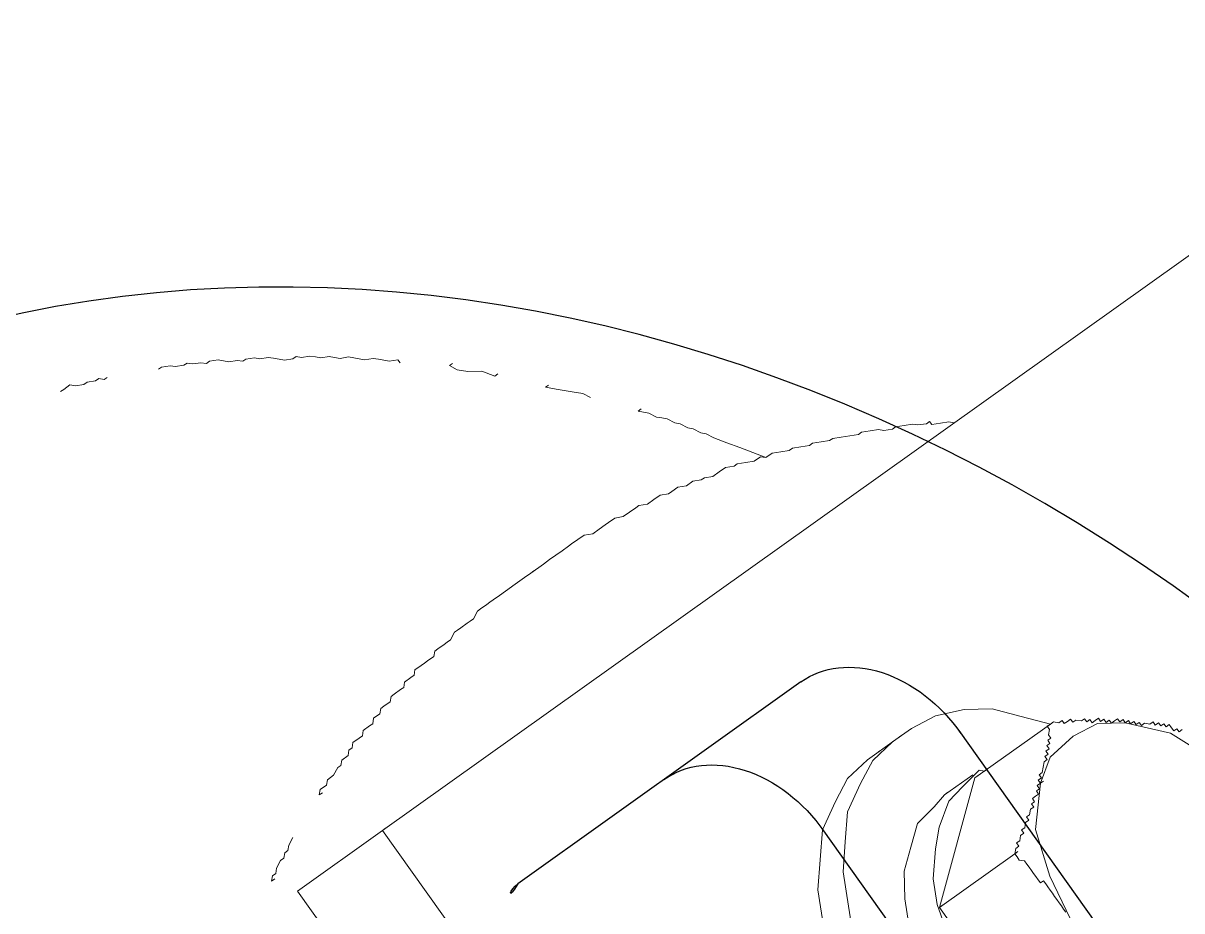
# Model space of a CAD drawing. Header units: feet. Extents: x 2321988 to 2329858, y 6722724 to 6730499.
# Drawn here: x 2326068.9601 to 2326069.204, y 6726846.2381 to 6726846.4248 of the extents above; entities that cross this region are included whole.
import ezdxf

# ---------------------------------------------------------------- set-up
doc = ezdxf.new("R2010")
doc.units = ezdxf.units.FT
doc.header["$MEASUREMENT"] = 0
doc.layers.add('C-BESS-EQUIPMENT', color=255, linetype='Continuous')

# ---------------------------------------------------------------- blocks, each defined once
blk = doc.blocks.new('Midpoint Site Plan$0$P1730-01-0001')
at = {"color": 0, "linetype": 'ByBlock', "lineweight": -2}
for p, q in [((20.0755, 1.9384), (19.1979, 1.9384)), ((19.9041, 1.6067), (19.9041, -1.6588)), ((20.3292, 1.6067), (20.3292, -1.6588))]:
    blk.add_line(p, q, dxfattribs=at)
blk.add_arc((19.1979, 1.8893), 0.0491, 90, 180, dxfattribs=at)
at = {"color": 0, "linetype": 'ByBlock', "lineweight": -2, "extrusion": (0, 0, -1)}
for centre, major_axis, ratio, start_param, end_param in [((15.8979, 0), (0, 4.086), 0.833977, 3.038975, 6.385803), ((16.596, 0), (0, 4.086), 0.833977, 3.050793, 6.373985), ((17.214, 0), (0, 4.086), 0.833977, 3.049307, 6.375471), ((19.6504, 1.6025), (0, -0.3359), 0.755248, 3.141593, 4.725055), ((20.0755, 1.6025), (0, -0.3359), 0.755248, 3.141593, 4.725055)]:
    blk.add_ellipse(centre, major_axis=major_axis, ratio=ratio, start_param=start_param, end_param=end_param, dxfattribs=at)
blk.add_ellipse((17.8421, 0), major_axis=(0, 4.086), ratio=0.833977, dxfattribs=at)
blk = doc.blocks.new('Midpoint Site Plan$0$A$C71e53a02')
at = {"lineweight": 9}
for points in [[(15.0946, 3.5812), (15.0848, 3.5812), (15.0751, 3.591), (15.0653, 3.591), (15.0458, 3.6007), (15.0361, 3.6007), (15.0166, 3.6105), (15.0069, 3.6202), (14.9874, 3.6202), (14.9776, 3.6202), (14.9874, 3.6202)], [(15.7182, 3.1817), (15.7182, 3.1914), (15.6987, 3.2012), (15.689, 3.2109), (15.6792, 3.2207), (15.6695, 3.2304), (15.65, 3.2402), (15.6403, 3.2499), (15.6305, 3.2596), (15.6208, 3.2694), (15.6013, 3.2791), (15.5915, 3.2889), (15.5818, 3.2986), (15.5623, 3.3084), (15.5526, 3.3181), (15.5428, 3.3279), (15.5233, 3.3376), (15.5136, 3.3473), (15.5038, 3.3473), (15.4844, 3.3571), (15.4746, 3.3668), (15.4649, 3.3766), (15.4551, 3.3863), (15.4356, 3.3961), (15.4259, 3.4058), (15.4064, 3.4156), (15.3967, 3.4156), (15.3869, 3.4253), (15.3674, 3.4351), (15.3577, 3.4448), (15.3479, 3.4545), (15.3284, 3.4643), (15.3187, 3.4643), (15.3089, 3.474), (15.2895, 3.4838), (15.2797, 3.4935), (15.27, 3.4935), (15.2505, 3.5033), (15.2407, 3.513), (15.2212, 3.5228), (15.2115, 3.5228), (15.2212, 3.5228)], [(15.2115, 3.5228), (15.2115, 3.5228)], [(15.9034, 3.016), (15.8936, 3.016), (15.8741, 3.0453), (15.8449, 3.0648), (15.8254, 3.0842), (15.8157, 3.1037), (15.8254, 3.1037)], [(16.0593, 2.8309), (16.0495, 2.8504), (16.0301, 2.8699), (16.0008, 2.8991), (15.9813, 2.9186), (15.9911, 2.9186)], [(16.3321, 2.4508), (16.3127, 2.48), (16.2932, 2.5093), (16.2737, 2.5385), (16.2542, 2.5677), (16.2444, 2.5872), (16.2347, 2.597), (16.225, 2.6165), (16.2152, 2.6262), (16.2055, 2.6457), (16.1957, 2.6554), (16.186, 2.6749), (16.1762, 2.6847), (16.1665, 2.6944), (16.1567, 2.7139), (16.1372, 2.7334), (16.147, 2.7334)], [(15.6792, 2.558), (15.6598, 2.558), (15.6305, 2.558), (15.6013, 2.558), (15.5818, 2.558), (15.5623, 2.558), (15.5526, 2.558), (15.5428, 2.558), (15.5233, 2.558), (15.5136, 2.558), (15.4941, 2.5482), (15.4844, 2.5482), (15.4746, 2.5482), (15.4551, 2.5482), (15.4454, 2.5482), (15.4356, 2.5482), (15.4161, 2.5385), (15.4064, 2.5385), (15.3967, 2.5385), (15.3772, 2.5385), (15.3674, 2.5385), (15.3577, 2.5288), (15.3382, 2.5288), (15.3284, 2.5288), (15.3187, 2.5288), (15.2992, 2.5288), (15.2895, 2.519), (15.2797, 2.519), (15.2602, 2.519), (15.2505, 2.5093), (15.2407, 2.5093), (15.2212, 2.5093), (15.2115, 2.5093), (15.2018, 2.4995), (15.1823, 2.4995), (15.1725, 2.4995), (15.1628, 2.4898), (15.1433, 2.4898), (15.1335, 2.48), (15.1238, 2.48), (15.1043, 2.48), (15.0946, 2.4703), (15.0848, 2.4703), (15.0653, 2.4703), (15.0556, 2.4605), (15.0458, 2.4605), (15.0361, 2.4508), (15.0166, 2.4508), (15.0069, 2.4411), (14.9971, 2.4411), (14.9776, 2.4313), (14.9679, 2.4313), (14.9581, 2.4313), (14.9484, 2.4216), (14.9289, 2.4216), (14.9192, 2.4118), (14.9289, 2.4118)], [(16.7707, 2.2462), (16.7609, 2.2559), (16.7414, 2.2656), (16.7219, 2.2754), (16.7219, 2.2851), (16.7122, 2.2851), (16.6927, 2.2949), (16.683, 2.3046), (16.6635, 2.3144), (16.644, 2.3241), (16.6342, 2.3241), (16.6147, 2.3339), (16.605, 2.3436), (16.5855, 2.3533), (16.566, 2.3631), (16.5563, 2.3631), (16.5368, 2.3728), (16.5173, 2.3826), (16.4978, 2.3923), (16.4881, 2.3923), (16.4686, 2.4021), (16.4491, 2.4118), (16.4393, 2.4118), (16.4198, 2.4216), (16.4004, 2.4313), (16.3906, 2.4313), (16.3711, 2.4411), (16.3516, 2.4508), (16.3321, 2.4508), (16.3224, 2.4605), (16.3029, 2.4605), (16.2834, 2.4703), (16.2639, 2.48), (16.2542, 2.48), (16.2347, 2.4898), (16.2152, 2.4898), (16.1957, 2.4898), (16.1762, 2.4995), (16.1665, 2.4995), (16.147, 2.5093), (16.1275, 2.5093), (16.108, 2.519), (16.0885, 2.519), (16.0788, 2.519), (16.0593, 2.5288), (16.0398, 2.5288), (16.0203, 2.5288), (16.0008, 2.5385), (15.9911, 2.5385), (15.9716, 2.5385), (15.9521, 2.5385), (15.9326, 2.5482), (15.9131, 2.5482), (15.9034, 2.5482), (15.8839, 2.5482), (15.8644, 2.5482), (15.8449, 2.558), (15.8254, 2.558), (15.8059, 2.558), (15.7962, 2.558), (15.7767, 2.558), (15.7572, 2.558), (15.7377, 2.558), (15.7182, 2.558), (15.6792, 2.558), (15.689, 2.558)], [(14.9192, 2.4118), (14.9192, 2.4118)], [(14.8022, 2.3631), (14.7827, 2.3533), (14.773, 2.3436), (14.7632, 2.3436), (14.7535, 2.3339), (14.7438, 2.3339), (14.7243, 2.3241), (14.7145, 2.3144), (14.7048, 2.3144), (14.695, 2.3046), (14.7048, 2.3046)], [(14.8022, 2.3631), (14.8022, 2.3631)], [(15.0069, 2.2462), (14.9971, 2.2462), (14.734, 2.2462), (14.734, -2.2559), (14.7438, -2.2559)], [(21.8184, 2.2462), (21.8087, 2.2462), (14.9971, 2.2462), (14.9971, -2.2559), (15.0069, -2.2559), (14.9971, -2.2559), (14.734, -2.2559)], [(16.1275, 1.681), (16.0983, 1.681), (16.0301, 1.6712), (15.9716, 1.642), (15.9034, 1.603), (15.8547, 1.5445), (15.8059, 1.4861), (15.767, 1.4081)], [(16.2932, 1.4861), (16.527, 1.4861), (16.4783, 1.5445), (16.4296, 1.603), (16.3711, 1.642), (16.3029, 1.6712), (16.2347, 1.681), (16.1762, 1.681), (16.108, 1.6712), (16.0495, 1.642), (15.9813, 1.603), (15.9326, 1.5445), (15.8839, 1.4861), (15.8449, 1.4081), (15.8059, 1.3302)], [(16.2055, 1.681), (16.1275, 1.681), (16.1372, 1.681)], [(16.2932, 1.4958), (16.2055, 1.4958), (16.2152, 1.4958), (16.2055, 1.4958), (16.1665, 1.4861), (16.108, 1.4763), (16.0593, 1.4373), (16.0106, 1.3984), (15.9716, 1.3399), (15.9424, 1.2814), (15.9229, 1.2132), (15.9034, 1.1353), (15.9034, 1.0573), (15.9034, 0.9793), (15.9229, 0.9014), (15.9424, 0.8332), (15.9716, 0.7747), (16.0106, 0.7162), (16.0593, 0.6773), (16.108, 0.648), (16.1665, 0.6285), (16.2055, 0.6188), (16.2932, 0.6188), (16.3029, 0.6188)], [(16.3224, 0.6285), (16.3127, 0.6285), (16.2542, 0.6285), (16.2055, 0.648), (16.147, 0.6773), (16.108, 0.7162), (16.0593, 0.7747), (16.0301, 0.8332), (16.0106, 0.9014), (15.9911, 0.9793), (15.9911, 1.0573), (15.9911, 1.1353), (16.0106, 1.2132), (16.0301, 1.2814), (16.0593, 1.3399), (16.108, 1.3984), (16.147, 1.4373), (16.2055, 1.4763), (16.2542, 1.4861), (16.3127, 1.4958), (16.3224, 1.4861), (16.3321, 1.4861)], [(16.3029, 1.4861), (16.2932, 1.4861), (16.0301, 1.2717), (16.2639, 1.2717), (16.2737, 1.2717), (16.2639, 1.2717)], [(16.7901, 1.2814), (16.7804, 1.2814), (16.7804, 1.2912), (16.7707, 1.2912), (16.7707, 1.3009), (16.7707, 1.3107), (16.7609, 1.3107), (16.7609, 1.3204), (16.7512, 1.3204), (16.7512, 1.3302), (16.7414, 1.3302), (16.7414, 1.3399), (16.7317, 1.3399), (16.7219, 1.3496), (16.7122, 1.3496), (16.7122, 1.3594), (16.7024, 1.3594), (16.7024, 1.3691), (16.6927, 1.3691), (16.6927, 1.3789), (16.683, 1.3789), (16.683, 1.3886), (16.6732, 1.3886), (16.6732, 1.3984), (16.6635, 1.3984), (16.6537, 1.3984), (16.6537, 1.4081), (16.644, 1.4081), (16.644, 1.4179), (16.6342, 1.4179), (16.6342, 1.4276), (16.6245, 1.4276), (16.6147, 1.4276), (16.6147, 1.4373), (16.605, 1.4373), (16.605, 1.4471), (16.5953, 1.4471), (16.5855, 1.4568), (16.5758, 1.4568), (16.5758, 1.4666), (16.566, 1.4666), (16.5563, 1.4666), (16.5563, 1.4763), (16.5465, 1.4763), (16.5368, 1.4861), (16.527, 1.4861), (16.5368, 1.4861), (16.527, 1.4861), (16.5173, 1.4861), (16.5173, 1.4763), (16.5075, 1.4666), (16.5075, 1.4568), (16.4978, 1.4568), (16.4978, 1.4471), (16.4881, 1.4471), (16.4881, 1.4373), (16.4783, 1.4373), (16.4783, 1.4276), (16.4686, 1.4276), (16.4686, 1.4179), (16.4588, 1.4179), (16.4491, 1.4081), (16.4393, 1.3984), (16.4296, 1.3984), (16.4296, 1.3886), (16.4198, 1.3886), (16.4198, 1.3789), (16.4296, 1.3789), (16.4198, 1.3789), (16.4783, 1.4179), (16.5563, 1.4276), (16.6245, 1.4179), (16.683, 1.3789), (16.7609, 1.2912), (16.8096, 1.1742)], [(16.5075, 1.4666), (16.5075, 1.4666)], [(16.5075, 1.4666), (16.5075, 1.4666)], [(16.5075, 1.4666), (16.5075, 1.4666)], [(16.5075, 1.4666), (16.5075, 1.4666)], [(16.5075, 1.4666), (16.5075, 1.4666)], [(16.5075, 1.4666), (16.5075, 1.4666)], [(16.5075, 1.4666), (16.5075, 1.4666)], [(16.5173, 1.4763), (16.5173, 1.4763)], [(16.5173, 1.4763), (16.5173, 1.4763)], [(16.5173, 1.4763), (16.5173, 1.4763)], [(16.5173, 1.4763), (16.5173, 1.4763)], [(16.5173, 1.4763), (16.5173, 1.4763)], [(16.527, 1.4861), (16.527, 1.4861)], [(16.527, 1.4861), (16.527, 1.4861)], [(16.5465, 1.4763), (16.5465, 1.4763)], [(16.5563, 1.4763), (16.5563, 1.4763)], [(16.566, 1.4666), (16.566, 1.4666)], [(16.566, 1.4666), (16.566, 1.4666)], [(16.566, 1.4666), (16.566, 1.4666)], [(16.4783, 1.4373), (16.4783, 1.4373)], [(16.4783, 1.4373), (16.4783, 1.4373)], [(16.4783, 1.4373), (16.4783, 1.4373)], [(16.4783, 1.4373), (16.4783, 1.4373)], [(16.4783, 1.4373), (16.4783, 1.4373)], [(16.4783, 1.4373), (16.4783, 1.4373)], [(16.4783, 1.4373), (16.4783, 1.4373)], [(16.4783, 1.4373), (16.4783, 1.4373)], [(16.4881, 1.4471), (16.4881, 1.4471)], [(16.4881, 1.4471), (16.4881, 1.4471)], [(16.4881, 1.4471), (16.4881, 1.4471)], [(16.4881, 1.4471), (16.4881, 1.4471)], [(16.4881, 1.4471), (16.4881, 1.4471)], [(16.4881, 1.4471), (16.4881, 1.4471)], [(16.4881, 1.4471), (16.4881, 1.4471)], [(16.4881, 1.4471), (16.4881, 1.4471)], [(16.4881, 1.4471), (16.4881, 1.4471)], [(16.4881, 1.4373), (16.4881, 1.4373)], [(16.4978, 1.4568), (16.4978, 1.4568)], [(16.4978, 1.4568), (16.4978, 1.4568)], [(16.4978, 1.4568), (16.4978, 1.4568)], [(16.4978, 1.4568), (16.4978, 1.4568)], [(16.4978, 1.4568), (16.4978, 1.4568)], [(16.4978, 1.4568), (16.4978, 1.4568)], [(16.4978, 1.4568), (16.4978, 1.4568)], [(16.4978, 1.4568), (16.4978, 1.4568)], [(16.4978, 1.4568), (16.4978, 1.4568)], [(16.4978, 1.4568), (16.4978, 1.4568)], [(16.4978, 1.4471), (16.4978, 1.4471)], [(16.5758, 1.4568), (16.5758, 1.4568)], [(16.5855, 1.4568), (16.5855, 1.4568)], [(16.5855, 1.4568), (16.5855, 1.4568)], [(16.5855, 1.4568), (16.5855, 1.4568)], [(16.5953, 1.4471), (16.5953, 1.4471)], [(16.5953, 1.4471), (16.5953, 1.4471)], [(16.5953, 1.4471), (16.5953, 1.4471)], [(16.605, 1.4471), (16.605, 1.4471)], [(16.605, 1.4373), (16.605, 1.4373)], [(16.6147, 1.4373), (16.6147, 1.4373)], [(16.6147, 1.4373), (16.6147, 1.4373)], [(16.4491, 1.4081), (16.4491, 1.4081)], [(16.4491, 1.4081), (16.4491, 1.4081)], [(16.4491, 1.4081), (16.4491, 1.4081)], [(16.4491, 1.4081), (16.4491, 1.4081)], [(16.4491, 1.4081), (16.4491, 1.4081)], [(16.4491, 1.4081), (16.4491, 1.4081)], [(16.4491, 1.4081), (16.4491, 1.4081)], [(16.4588, 1.4179), (16.4588, 1.4179)], [(16.4588, 1.4179), (16.4588, 1.4179)], [(16.4588, 1.4179), (16.4588, 1.4179)], [(16.4588, 1.4179), (16.4588, 1.4179)], [(16.4588, 1.4179), (16.4588, 1.4179)], [(16.4588, 1.4179), (16.4588, 1.4179)], [(16.4588, 1.4179), (16.4588, 1.4179)], [(16.4588, 1.4179), (16.4588, 1.4179)], [(16.4588, 1.4179), (16.4588, 1.4179)], [(16.4686, 1.4276), (16.4686, 1.4276)], [(16.4686, 1.4276), (16.4686, 1.4276)], [(16.4686, 1.4276), (16.4686, 1.4276)], [(16.4686, 1.4276), (16.4686, 1.4276)], [(16.4686, 1.4276), (16.4686, 1.4276)], [(16.4686, 1.4276), (16.4686, 1.4276)], [(16.4686, 1.4276), (16.4686, 1.4276)], [(16.4686, 1.4276), (16.4686, 1.4276)], [(16.4686, 1.4276), (16.4686, 1.4276)], [(16.4783, 1.4276), (16.4783, 1.4276)], [(16.6245, 1.4276), (16.6245, 1.4276)], [(16.6245, 1.4276), (16.6245, 1.4276)], [(16.6245, 1.4276), (16.6245, 1.4276)], [(16.6342, 1.4179), (16.6342, 1.4179)], [(16.6342, 1.4179), (16.6342, 1.4179)], [(16.644, 1.4179), (16.644, 1.4179)], [(16.644, 1.4179), (16.644, 1.4179)], [(16.6537, 1.4081), (16.6537, 1.4081)], [(16.6537, 1.4081), (16.6537, 1.4081)], [(16.6537, 1.4081), (16.6537, 1.4081)], [(16.2834, 1.0573), (16.3029, 1.1742), (16.3419, 1.2912), (16.4198, 1.3789), (16.4101, 1.3789), (16.4101, 1.3691), (16.4004, 1.3691), (16.4004, 1.3594), (16.3906, 1.3594), (16.3809, 1.3594), (16.3809, 1.3496), (16.3711, 1.3496), (16.3711, 1.3399), (16.3614, 1.3399), (16.3516, 1.3302), (16.3419, 1.3302), (16.3419, 1.3204), (16.3321, 1.3204), (16.3224, 1.3107), (16.3127, 1.3107), (16.3127, 1.3009), (16.3029, 1.3009), (16.2932, 1.2912), (16.2834, 1.2912), (16.2834, 1.2814), (16.2737, 1.2814), (16.2639, 1.2717), (16.2639, 1.2619), (16.2639, 1.2522), (16.2737, 1.2425), (16.2737, 1.2327), (16.2737, 1.223), (16.2737, 1.2132), (16.2737, 1.2035), (16.2737, 1.1937), (16.2737, 1.184), (16.2737, 1.1742), (16.2834, 1.1742), (16.2834, 1.1645), (16.2834, 1.1547), (16.2834, 1.145), (16.2834, 1.1353), (16.2834, 1.1255), (16.2834, 1.1158), (16.2834, 1.106), (16.2834, 1.0963), (16.2834, 1.0865), (16.2834, 1.0768)], [(16.0301, 0.8429), (16.0301, 1.2717), (16.0398, 1.2717)], [(16.4101, 1.3789), (16.4101, 1.3789)], [(16.4101, 1.3789), (16.4101, 1.3789)], [(16.4198, 1.3789), (16.4198, 1.3789)], [(16.4296, 1.3886), (16.4296, 1.3886)], [(16.4296, 1.3886), (16.4296, 1.3886)], [(16.4393, 1.3984), (16.4393, 1.3984)], [(16.4393, 1.3984), (16.4393, 1.3984)], [(16.4393, 1.3984), (16.4393, 1.3984)], [(16.4393, 1.3984), (16.4393, 1.3984)], [(16.6635, 1.3984), (16.6635, 1.3984)], [(16.6635, 1.3984), (16.6635, 1.3984)], [(16.6635, 1.3984), (16.6635, 1.3984)], [(16.6635, 1.3984), (16.6635, 1.3984)], [(16.6635, 1.3984), (16.6635, 1.3984)], [(16.6635, 1.3984), (16.6635, 1.3984)], [(16.6635, 1.3984), (16.6635, 1.3984)], [(16.6732, 1.3984), (16.6732, 1.3984)], [(16.6732, 1.3984), (16.6732, 1.3984)], [(16.6732, 1.3886), (16.6732, 1.3886)], [(16.6732, 1.3886), (16.6732, 1.3886)], [(16.6732, 1.3886), (16.6732, 1.3886)], [(16.6732, 1.3886), (16.6732, 1.3886)], [(16.683, 1.3886), (16.683, 1.3886)], [(16.6927, 1.3789), (16.6927, 1.3789)], [(16.3711, 1.3496), (16.3711, 1.3496)], [(16.3809, 1.3496), (16.3809, 1.3496)], [(16.3809, 1.3496), (16.3809, 1.3496)], [(16.3906, 1.3594), (16.3906, 1.3594)], [(16.3906, 1.3594), (16.3906, 1.3594)], [(16.3906, 1.3594), (16.3906, 1.3594)], [(16.3906, 1.3594), (16.3906, 1.3594)], [(16.4004, 1.3691), (16.4004, 1.3691)], [(16.4004, 1.3691), (16.4004, 1.3691)], [(16.4004, 1.3691), (16.4004, 1.3691)], [(16.4004, 1.3691), (16.4004, 1.3691)], [(16.4004, 1.3691), (16.4004, 1.3691)], [(16.4004, 1.3691), (16.4004, 1.3691)], [(16.4004, 1.3691), (16.4004, 1.3691)], [(16.4101, 1.3691), (16.4101, 1.3691)], [(16.4101, 1.3691), (16.4101, 1.3691)], [(16.4101, 1.3691), (16.4101, 1.3691)], [(16.6927, 1.3691), (16.6927, 1.3691)], [(16.7024, 1.3691), (16.7024, 1.3691)], [(16.7024, 1.3691), (16.7024, 1.3691)], [(16.7024, 1.3691), (16.7024, 1.3691)], [(16.7122, 1.3594), (16.7122, 1.3594)], [(16.7122, 1.3594), (16.7122, 1.3594)], [(16.7122, 1.3594), (16.7122, 1.3594)], [(16.7122, 1.3594), (16.7122, 1.3594)], [(16.7122, 1.3594), (16.7122, 1.3594)], [(16.7219, 1.3496), (16.7219, 1.3496)], [(16.7219, 1.3496), (16.7219, 1.3496)], [(16.7219, 1.3496), (16.7219, 1.3496)], [(16.7219, 1.3496), (16.7219, 1.3496)], [(16.7219, 1.3496), (16.7219, 1.3496)], [(16.7219, 1.3496), (16.7219, 1.3496)], [(16.7219, 1.3496), (16.7219, 1.3496)], [(16.7219, 1.3496), (16.7219, 1.3496)], [(16.7219, 1.3496), (16.7219, 1.3496)], [(16.3321, 1.3204), (16.3321, 1.3204)], [(16.3321, 1.3204), (16.3321, 1.3204)], [(16.3321, 1.3204), (16.3321, 1.3204)], [(16.3419, 1.3302), (16.3419, 1.3302)], [(16.3419, 1.3204), (16.3419, 1.3204)], [(16.3516, 1.3302), (16.3516, 1.3302)], [(16.3516, 1.3302), (16.3516, 1.3302)], [(16.3516, 1.3302), (16.3516, 1.3302)], [(16.3614, 1.3399), (16.3614, 1.3399)], [(16.3614, 1.3399), (16.3614, 1.3399)], [(16.3614, 1.3399), (16.3614, 1.3399)], [(16.3711, 1.3399), (16.3711, 1.3399)], [(16.7317, 1.3399), (16.7317, 1.3399)], [(16.7317, 1.3399), (16.7317, 1.3399)], [(16.7317, 1.3399), (16.7317, 1.3399)], [(16.7317, 1.3399), (16.7317, 1.3399)], [(16.7317, 1.3399), (16.7317, 1.3399)], [(16.7317, 1.3399), (16.7317, 1.3399)], [(16.7317, 1.3399), (16.7317, 1.3399)], [(16.7317, 1.3399), (16.7317, 1.3399)], [(16.7317, 1.3399), (16.7317, 1.3399)], [(16.7317, 1.3399), (16.7317, 1.3399)], [(16.7414, 1.3302), (16.7414, 1.3302)], [(16.7414, 1.3302), (16.7414, 1.3302)], [(16.7414, 1.3302), (16.7414, 1.3302)], [(16.7414, 1.3302), (16.7414, 1.3302)], [(16.7414, 1.3302), (16.7414, 1.3302)], [(16.7414, 1.3302), (16.7414, 1.3302)], [(16.7414, 1.3302), (16.7414, 1.3302)], [(16.7414, 1.3302), (16.7414, 1.3302)], [(16.7414, 1.3302), (16.7414, 1.3302)], [(16.7512, 1.3204), (16.7512, 1.3204)], [(16.7512, 1.3204), (16.7512, 1.3204)], [(16.7512, 1.3204), (16.7512, 1.3204)], [(16.7512, 1.3204), (16.7512, 1.3204)], [(16.7512, 1.3204), (16.7512, 1.3204)], [(16.7512, 1.3204), (16.7512, 1.3204)], [(16.7512, 1.3204), (16.7512, 1.3204)], [(16.7512, 1.3204), (16.7512, 1.3204)], [(16.7512, 1.3204), (16.7512, 1.3204)], [(16.7512, 1.3204), (16.7512, 1.3204)], [(16.2932, 1.2912), (16.2932, 1.2912)], [(16.2932, 1.2912), (16.2932, 1.2912)], [(16.2932, 1.2912), (16.2932, 1.2912)], [(16.3029, 1.3009), (16.3029, 1.3009)], [(16.3029, 1.3009), (16.3029, 1.3009)], [(16.3127, 1.3107), (16.3127, 1.3107)], [(16.3127, 1.3009), (16.3127, 1.3009)], [(16.3224, 1.3107), (16.3224, 1.3107)], [(16.3224, 1.3107), (16.3224, 1.3107)], [(16.3224, 1.3107), (16.3224, 1.3107)], [(16.7609, 1.3107), (16.7609, 1.3107)], [(16.7609, 1.3107), (16.7609, 1.3107)], [(16.7609, 1.3107), (16.7609, 1.3107)], [(16.7609, 1.3107), (16.7609, 1.3107)], [(16.7609, 1.3107), (16.7609, 1.3107)], [(16.7609, 1.3107), (16.7609, 1.3107)], [(16.7609, 1.3107), (16.7609, 1.3107)], [(16.7609, 1.3107), (16.7609, 1.3107)], [(16.7609, 1.3107), (16.7609, 1.3107)], [(16.7609, 1.3107), (16.7609, 1.3107)], [(16.7707, 1.3009), (16.7707, 1.3009)], [(16.7707, 1.3009), (16.7707, 1.3009)], [(16.7707, 1.3009), (16.7707, 1.3009)], [(16.7707, 1.3009), (16.7707, 1.3009)], [(16.7707, 1.3009), (16.7707, 1.3009)], [(16.7707, 1.3009), (16.7707, 1.3009)], [(16.7707, 1.3009), (16.7707, 1.3009)], [(16.7707, 1.3009), (16.7707, 1.3009)], [(16.7804, 1.2912), (16.7804, 1.2912)], [(16.7804, 1.2912), (16.7804, 1.2912)], [(16.7804, 1.2912), (16.7804, 1.2912)], [(16.7804, 1.2912), (16.7804, 1.2912)], [(16.2639, 1.2717), (16.2639, 1.2717)], [(16.2639, 1.2619), (16.2639, 1.2619)], [(16.7804, 1.2814), (16.7804, 1.2814)], [(16.2639, 1.2522), (16.2639, 1.2522)], [(16.2639, 1.2522), (16.2639, 1.2522)], [(16.2737, 1.2425), (16.2737, 1.2425)], [(16.2737, 1.2425), (16.2737, 1.2425)], [(16.2737, 1.2327), (16.2737, 1.2327)], [(16.2737, 1.223), (16.2737, 1.223)], [(16.2737, 1.223), (16.2737, 1.223)], [(16.2737, 1.2132), (16.2737, 1.2132)], [(16.2737, 1.2132), (16.2737, 1.2132)], [(16.2737, 1.2035), (16.2737, 1.2035)], [(16.2737, 1.2035), (16.2737, 1.2035)], [(16.2737, 1.1937), (16.2737, 1.1937)], [(16.2737, 1.1937), (16.2737, 1.1937)], [(16.2737, 1.184), (16.2737, 1.184)], [(16.2737, 1.184), (16.2737, 1.184)], [(16.2834, 1.1742), (16.2834, 1.1742)], [(16.2834, 1.1645), (16.2834, 1.1645)], [(16.2834, 1.1645), (16.2834, 1.1645)], [(16.2834, 1.1547), (16.2834, 1.1547)], [(16.2834, 1.1547), (16.2834, 1.1547)], [(16.2834, 1.145), (16.2834, 1.145)], [(16.2834, 1.1353), (16.2834, 1.1353)], [(16.2834, 1.1353), (16.2834, 1.1353)], [(16.2834, 1.1255), (16.2834, 1.1255)], [(16.2834, 1.1255), (16.2834, 1.1255)], [(16.2834, 1.1158), (16.2834, 1.1158)], [(16.2834, 1.1158), (16.2834, 1.1158)], [(16.2834, 1.106), (16.2834, 1.106)], [(16.2834, 1.0963), (16.2834, 1.0963)]]:
    blk.add_lwpolyline(points, dxfattribs=at)
blk.add_lwpolyline([(16.6927, 1.3789), (16.683, 1.3789)], close=True, dxfattribs=at)

msp = doc.modelspace()

# ---------------------------------------------------------------- wipeouts: each hides what was drawn before it
msp.add_wipeout([(2326064.17456, 6726849.7753), (2326064.71751, 6726850.16214), (2326071.53559, 6726840.59259), (2326070.99264, 6726840.20575)]).dxf.layer = 'C-BESS-EQUIPMENT'

# ---------------------------------------------------------------- next in the draw order: block references
at = {"layer": 'C-BESS-EQUIPMENT', "xscale": 0.08333333333333331, "yscale": 0.08333333333333331, "zscale": 0.08333333333333331, "rotation": 35.46898082920265}
for name, p in [('Midpoint Site Plan$0$P1730-01-0001', (2326067.85508, 6726845.18395)), ('Midpoint Site Plan$0$A$C71e53a02', (2326068.12655, 6726845.37737))]:
    msp.add_blockref(name, p, dxfattribs=at)

# ---------------------------------------------------------------- next in the draw order: wipeouts: each hides what was drawn before it
msp.add_wipeout([(2326044.1544, 6726887.54167), (2326077.85795, 6726840.23687), (2326077.40832, 6726839.91652), (2326043.70467, 6726887.22144)]).dxf.layer = 'C-BESS-EQUIPMENT'

# ---------------------------------------------------------------- next in the draw order: wipeouts: each hides what was drawn before it
msp.add_wipeout([(2326040.08225, 6726884.64036), (2326073.7858, 6726837.33556), (2326073.33617, 6726837.01521), (2326039.63253, 6726884.32013)]).dxf.layer = 'C-BESS-EQUIPMENT'

# ---------------------------------------------------------------- next in the draw order: wipeouts: each hides what was drawn before it
msp.add_wipeout([(2326036.0101, 6726881.73905), (2326069.71366, 6726834.43425), (2326069.26402, 6726834.1139), (2326035.56038, 6726881.41882)]).dxf.layer = 'C-BESS-EQUIPMENT'

doc.saveas('drawing.dxf')
